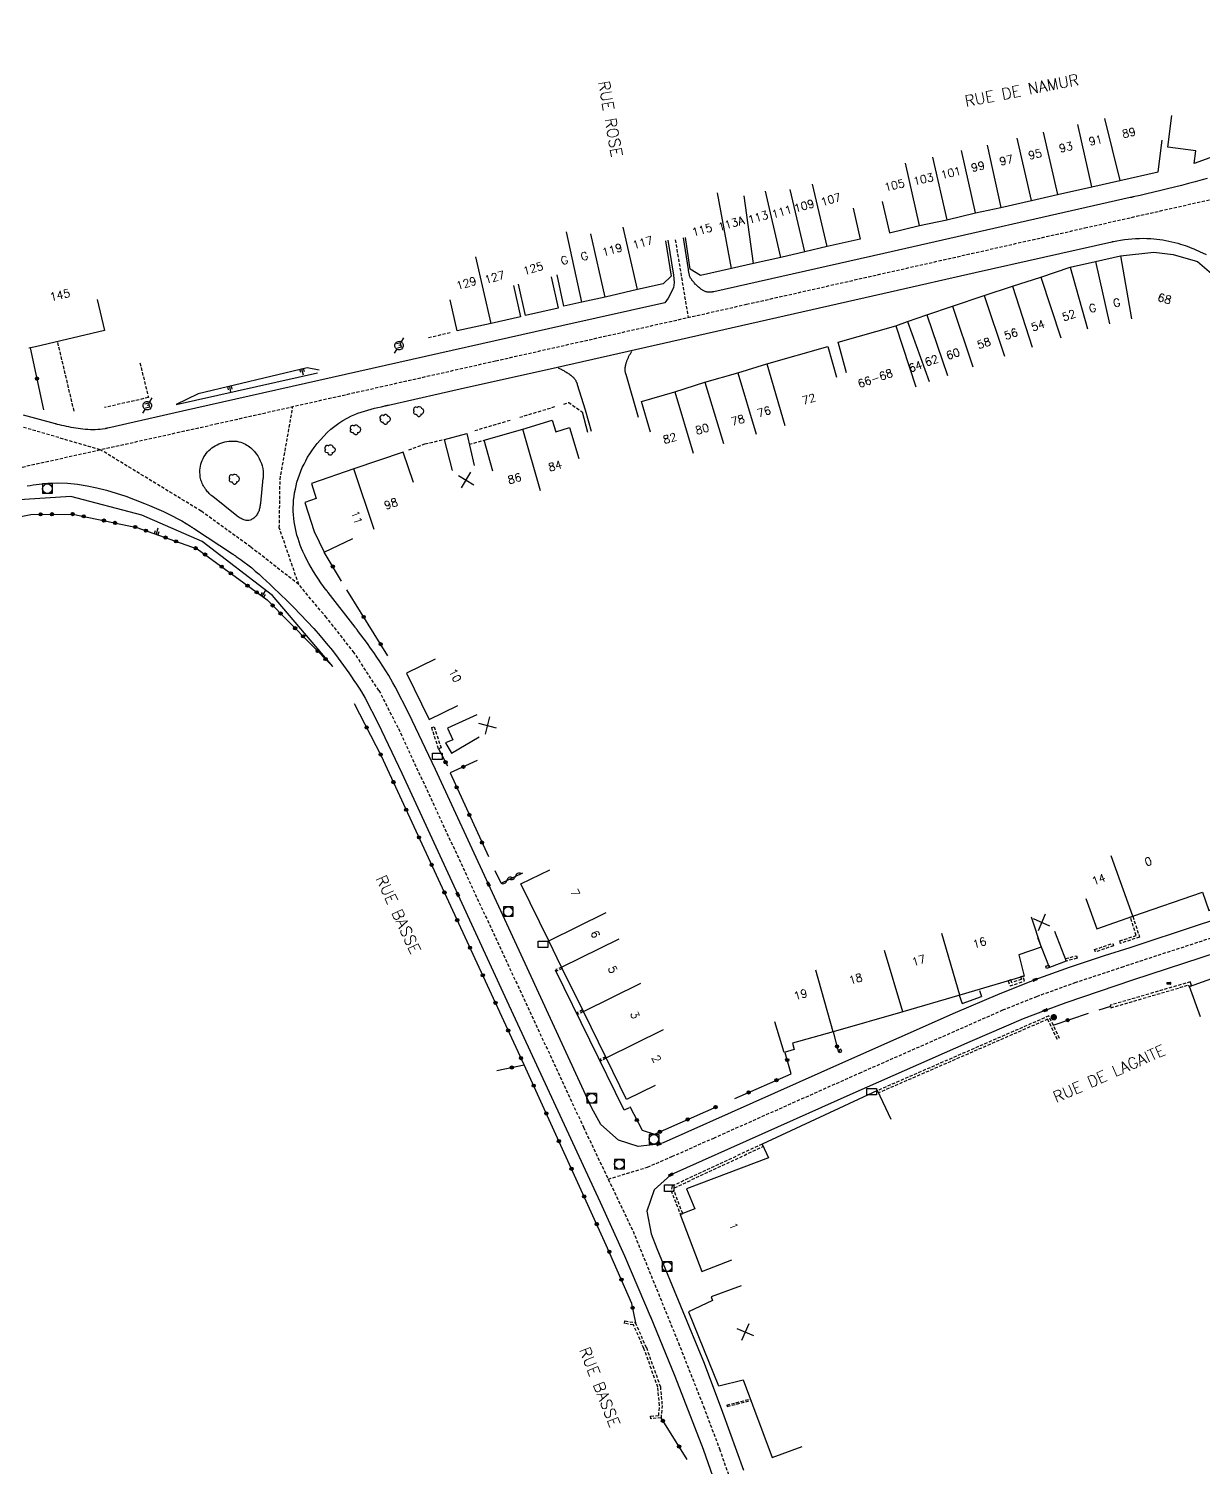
# Model space of a CAD drawing. Header units: millimetres. Extents: x 139000 to 140000, y 124000 to 124885.
# Drawn here: x 139661.7 to 139845.2, y 124202.2 to 124426.9 of the extents above; entities that cross this region are included whole.
import ezdxf
from ezdxf.enums import TextEntityAlignment as Align

# ---------------------------------------------------------------- set-up
doc = ezdxf.new("R2010")
doc.units = ezdxf.units.MM
doc.linetypes.add('DASHED', pattern=[0.75, 0.5, -0.25])
doc.layers.get('0').update_dxf_attribs({"linetype": 'CONTINUOUS'})
for name, color, linetype in [('W0001', 6, 'DASHED'), ('W0008', 7, 'CONTINUOUS'), ('W0100', 7, 'CONTINUOUS'), ('W0105', 7, 'CONTINUOUS'), ('W0112', 1, 'DASHED'), ('W0211', 2, 'CONTINUOUS'), ('W0300', 7, 'CONTINUOUS'), ('W0310', 3, 'CONTINUOUS'), ('W0322', 7, 'CONTINUOUS'), ('W0400', 7, 'CONTINUOUS'), ('W0420', 7, 'CONTINUOUS'), ('W0471', 7, 'CONTINUOUS'), ('W0989', 7, 'CONTINUOUS'), ('W0991', 7, 'CONTINUOUS'), ('W1102', 7, 'CONTINUOUS'), ('W1471', 7, 'CONTINUOUS'), ('W1473', 7, 'CONTINUOUS')]:
    doc.layers.add(name, color=color, linetype=linetype)
doc.styles.get("Standard").update_dxf_attribs({"font": 'romans.shx', "width": 0.85})

# ---------------------------------------------------------------- blocks, each defined once
blk = doc.blocks.new('t322o')
at = {"color": 0, "linetype": 'Continuous'}
for radius in [0.25, 0.15]:
    blk.add_circle((0, 0), radius, dxfattribs=at)
blk = doc.blocks.new('t310o')
at = {"color": 0, "linetype": 'Continuous'}
for centre, start, end in [((-0.5, 0.38), 216.8699, 323.1304), ((0.5, -0.37), 36.8699, 143.1303)]:
    blk.add_arc(centre, 0.625, start, end, dxfattribs=at)
blk = doc.blocks.new('T400')
for p, q in [((-0.15, 0.3), (0.15, 0.3)), ((-0.15, -0.25), (-0.15, 0.3)), ((-0.15, 0.15), (0.15, 0.15)), ((-0.15, 0), (0.15, 0)), ((0.15, 0.3), (0.15, -0.25)), ((-0.15, -0.15), (0.15, -0.15)), ((-0.15, -0.25), (-0.15, -0.3)), ((-0.15, -0.3), (0.15, -0.3)), ((0.15, -0.3), (0.15, -0.25))]:
    blk.add_line(p, q)
blk = doc.blocks.new('T420')
for p, q in [((0.75, 0.75), (-0.75, 0.75)), ((-0.75, 0.75), (-0.75, -0.75)), ((0.75, 0.75), (0.75, -0.75)), ((0.75, -0.75), (-0.75, -0.75))]:
    blk.add_line(p, q)
blk.add_ellipse((0, 0), major_axis=(-0.53, 0.53), ratio=1, start_param=3.926991, end_param=10.210176)
blk = doc.blocks.new('t991o')
at = {"color": 0, "linetype": 'Continuous'}
for p, q in [((-1, 1), (1, -1)), ((-1, -1), (1, 1))]:
    blk.add_line(p, q, dxfattribs=at)
blk = doc.blocks.new('T471')
for p, q in [((-0.333334, 0.333334), (-0.333334, -0.333334)), ((-0.333334, 0.333334), (0.333334, 0.333334)), ((-0.333334, 0), (0, 0)), ((0.500001, 0.500001), (1.000002, 1.000002)), ((-0.500001, -0.500001), (-1.000002, -1.000002)), ((-0.333334, -0.333334), (0.333334, -0.333334))]:
    blk.add_line(p, q)
blk.add_ellipse((0, 0), major_axis=(0.471405, 0.471405), ratio=1, start_param=5.4977871438, end_param=11.780972451)
blk = doc.blocks.new('T300')
for p, q in [((-0.8, 0.51), (-0.86, 0.34)), ((-0.86, 0.34), (-0.86, 0.17)), ((-0.86, 0.17), (-0.74, 0.06)), ((-0.69, 0.63), (-0.8, 0.51)), ((-0.8, -0.06), (-0.74, 0.06)), ((-0.74, 0.06), (-0.69, 0.11)), ((-0.57, 0.69), (-0.69, 0.63)), ((-0.46, 0.69), (-0.57, 0.69)), ((-0.29, 0.63), (-0.46, 0.69)), ((-0.29, 0.63), (-0.17, 0.74)), ((-0.23, 0.57), (-0.29, 0.63)), ((-0.17, 0.74), (-0.06, 0.8)), ((-0.06, 0.8), (0.06, 0.8)), ((0.06, 0.8), (0.23, 0.74)), ((0.23, 0.74), (0.34, 0.63)), ((0.34, 0.63), (0.4, 0.51)), ((0.46, 0.46), (0.34, 0.46)), ((0.4, 0.51), (0.4, 0.46)), ((0.57, 0.4), (0.46, 0.46)), ((0.57, 0.4), (0.69, 0.29)), ((0.69, 0.29), (0.74, 0.17)), ((0.74, 0.06), (0.69, -0.17)), ((0.74, 0.17), (0.74, 0.06)), ((-0.8, -0.17), (-0.8, -0.06)), ((-0.8, -0.23), (-0.8, -0.17)), ((-0.74, -0.34), (-0.8, -0.23)), ((-0.69, -0.4), (-0.74, -0.34)), ((-0.51, -0.46), (-0.69, -0.4)), ((-0.4, -0.46), (-0.51, -0.46)), ((-0.4, -0.46), (-0.34, -0.46)), ((-0.34, -0.46), (-0.34, -0.4)), ((-0.34, -0.51), (-0.34, -0.46)), ((-0.29, -0.63), (-0.34, -0.51)), ((-0.17, -0.74), (-0.29, -0.63)), ((-0.06, -0.8), (-0.17, -0.74)), ((0.06, -0.8), (-0.06, -0.8)), ((0.17, -0.74), (0.06, -0.8)), ((0.23, -0.69), (0.17, -0.74)), ((0.29, -0.46), (0.23, -0.46)), ((0.29, -0.63), (0.23, -0.69)), ((0.46, -0.4), (0.29, -0.46)), ((0.34, -0.51), (0.29, -0.63)), ((0.34, -0.51), (0.34, -0.46)), ((0.57, -0.34), (0.46, -0.4)), ((0.63, -0.29), (0.57, -0.34)), ((0.69, -0.17), (0.63, -0.29))]:
    blk.add_line(p, q)
blk = doc.blocks.new('t211o')
at = {"color": 0, "linetype": 'Continuous'}
for p, q in [((-0.29, 0.5), (-0.29, 0)), ((0, 1), (0, 0)), ((0.29, 0.5), (0.29, 0))]:
    blk.add_line(p, q, dxfattribs=at)
blk = doc.blocks.new('T1471')
at = {"color": 0, "linetype": 'Continuous', "flags": 128}
blk.add_lwpolyline([(-0.75, -0.5), (-0.75, 0.5), (0.75, 0.5), (0.75, -0.5), (-0.75, -0.5)], dxfattribs=at)
blk = doc.blocks.new('T1473')
at = {"color": 0, "linetype": 'Continuous', "const_width": 0.5, "flags": 128}
blk.add_lwpolyline([(-0.25, 0, 1), (0.25, 0, 1)], format="xyb", close=True, dxfattribs=at)

msp = doc.modelspace()

# ---------------------------------------------------------------- linework, layer by layer
at = {"layer": 'W0001'}
for points in [[(139657.77, 124357.81), (139690.94, 124365.19), (139716.61, 124370.99), (139734.64, 124375.05), (139773.84, 124383.88), (139826.67, 124395.81), (139848.62, 124400.77), (139886.16, 124414.09), (139921.83, 124427.12), (139940.89, 124428.68), (139951.11, 124429.09), (139967.5, 124428.96), (139981.75, 124428.54), (140000, 124428.36)], [(139703.89, 124340.11), (139696.38, 124345.98), (139688.64, 124351.59), (139672.89, 124361.17), (139658.27, 124365.41), (139653.66, 124367.1), (139649.44, 124369.3), (139645.66, 124372.45), (139643.27, 124375.39)], [(139716.41, 124323.56), (139712.56, 124329.45), (139708.22, 124334.96), (139703.89, 124340.11), (139700.86, 124348.96), (139700.98, 124356.53), (139702.98, 124367.91)], [(139752.24, 124247.23), (139758.36, 124249.1), (139762.19, 124250.75), (139768.71, 124253.65), (139791.48, 124263.79), (139813.88, 124273.65), (139819.18, 124275.78), (139825.15, 124277.92), (139832.45, 124280.35), (139848.27, 124285.53), (139861.44, 124289.79), (139875.05, 124294.2), (139887.63, 124298.36), (139890.6, 124299.88), (139897.69, 124305.16), (139900.68, 124307.18), (139912.44, 124316.15), (139923.64, 124327.15), (139931.49, 124330.07), (139939.38, 124332.71), (139945.7, 124334.63), (139969.75, 124341.36), (140000, 124349.49)], [(139716.41, 124323.56), (139719.46, 124317.6), (139732.09, 124290.41), (139748.37, 124255.35), (139756.11, 124239.1), (139763.2, 124221.66), (139767.13, 124211.71), (139769.61, 124205.08), (139771.39, 124200.02)]]:
    msp.add_lwpolyline(points, dxfattribs=at)
at = {"layer": 'W0001', "flags": 128}
msp.add_lwpolyline([(139762.7, 124393.97), (139764.72, 124381.82)], dxfattribs=at)
at = {"layer": 'W0008'}
for points in [[(139845.78, 124403.52), (139845, 124403.3), (139843.94, 124403.02), (139842.86, 124402.74), (139841.78, 124402.46), (139840.7, 124402.2), (139839.62, 124401.93), (139838.55, 124401.66), (139837.47, 124401.41), (139836.39, 124401.15), (139835.31, 124400.9), (139834.22, 124400.65), (139834.19, 124400.64), (139834.14, 124400.62), (139834.09, 124400.62), (139834.05, 124400.61), (139834, 124400.59), (139833.95, 124400.59), (139833.92, 124400.58), (139833.88, 124400.57), (139833.83, 124400.55), (139833.78, 124400.55), (139795.27, 124391.82), (139768.72, 124385.85), (139768.69, 124385.84), (139768.66, 124385.84), (139768.64, 124385.84), (139768.61, 124385.83), (139768.58, 124385.82), (139768.56, 124385.81), (139768.53, 124385.81), (139768.5, 124385.8), (139768.47, 124385.8), (139768.45, 124385.8), (139768.34, 124385.77), (139768.23, 124385.77), (139768.12, 124385.77), (139768.02, 124385.77), (139767.91, 124385.77), (139767.8, 124385.78), (139767.69, 124385.8), (139767.59, 124385.83), (139767.48, 124385.85), (139767.38, 124385.89), (139767.38, 124385.89), (139767.28, 124385.93), (139767.19, 124385.98), (139767.08, 124386.02), (139766.98, 124386.08), (139766.91, 124386.14), (139766.81, 124386.2), (139766.72, 124386.27), (139766.64, 124386.34), (139766.55, 124386.41), (139766.47, 124386.48), (139766.47, 124386.48), (139766.36, 124386.57), (139766.25, 124386.66), (139766.14, 124386.76), (139766.03, 124386.85), (139765.94, 124386.95), (139765.83, 124387.05), (139765.73, 124387.16), (139765.64, 124387.27), (139765.55, 124387.37), (139765.45, 124387.48), (139765.41, 124387.54), (139765.34, 124387.6), (139765.3, 124387.66), (139765.27, 124387.73), (139765.22, 124387.8), (139765.17, 124387.86), (139765.12, 124387.93), (139765.09, 124387.99), (139765.06, 124388.06), (139765.03, 124388.13), (139764.98, 124388.24), (139764.94, 124388.35), (139764.91, 124388.47), (139764.88, 124388.59), (139764.86, 124388.7), (139764.83, 124388.82), (139764.81, 124388.95), (139764.8, 124389.06), (139764.78, 124389.19), (139764.78, 124389.31), (139764, 124394.27)], [(139761.55, 124393.88), (139762.41, 124388.41), (139762.55, 124387.31), (139762.42, 124386.47), (139761.59, 124384.84), (139761.09, 124384.1), (139744.97, 124380.52), (139685.75, 124367.19), (139674.08, 124364.54), (139674.08, 124364.54), (139674.03, 124364.53), (139673.98, 124364.52), (139673.94, 124364.51), (139673.91, 124364.5), (139673.86, 124364.49), (139673.81, 124364.48), (139673.77, 124364.47), (139673.72, 124364.46), (139673.67, 124364.45), (139673.64, 124364.44), (139673.64, 124364.44), (139673.25, 124364.38), (139672.88, 124364.33), (139672.5, 124364.3), (139672.11, 124364.28), (139671.72, 124364.28), (139671.34, 124364.29), (139670.95, 124364.31), (139670.56, 124364.34), (139670.17, 124364.38), (139669.8, 124364.43), (139669.42, 124364.48), (139669.06, 124364.53), (139668.69, 124364.59), (139668.33, 124364.66), (139667.97, 124364.72), (139667.61, 124364.8), (139667.25, 124364.88), (139666.89, 124364.95), (139666.53, 124365.04), (139666.17, 124365.13), (139666.14, 124365.14), (139666.12, 124365.15), (139666.09, 124365.16), (139666.06, 124365.16), (139666.05, 124365.16), (139666.02, 124365.17), (139665.98, 124365.18), (139665.95, 124365.19), (139665.94, 124365.2), (139665.91, 124365.2), (139660.92, 124366.55)], [(139718.57, 124324.73), (139718.57, 124324.73), (139717.95, 124325.89), (139717.95, 124325.89), (139717.52, 124326.62), (139717.05, 124327.35), (139716.58, 124328.07), (139716.11, 124328.78), (139715.62, 124329.48), (139715.12, 124330.19), (139714.62, 124330.88), (139714.11, 124331.58), (139713.59, 124332.27), (139713.08, 124332.95), (139713.05, 124332.99), (139713, 124333.04), (139712.97, 124333.09), (139712.92, 124333.14), (139712.89, 124333.19), (139712.86, 124333.23), (139712.81, 124333.28), (139712.78, 124333.34), (139712.73, 124333.38), (139712.7, 124333.43), (139708.48, 124338.88), (139708.45, 124338.92), (139708.44, 124338.95), (139708.41, 124338.99), (139708.38, 124339.03), (139708.34, 124339.06), (139708.31, 124339.1), (139708.28, 124339.14), (139708.27, 124339.18), (139708.23, 124339.22), (139708.2, 124339.25), (139707.78, 124339.81), (139707.36, 124340.38), (139706.97, 124340.96), (139706.58, 124341.55), (139706.2, 124342.15), (139705.83, 124342.75), (139705.48, 124343.37), (139705.16, 124343.99), (139704.84, 124344.62), (139704.55, 124345.27), (139704.34, 124345.76), (139704.14, 124346.27), (139703.95, 124346.77), (139703.78, 124347.29), (139703.62, 124347.8), (139703.48, 124348.33), (139703.36, 124348.85), (139703.27, 124349.38), (139703.17, 124349.91), (139703.11, 124350.45), (139703.06, 124351.02), (139703.03, 124351.58), (139703.03, 124352.15), (139703.06, 124352.72), (139703.09, 124353.29), (139703.17, 124353.85), (139703.25, 124354.42), (139703.36, 124354.98), (139703.48, 124355.54), (139703.62, 124356.09), (139703.8, 124356.66), (139704, 124357.24), (139704.22, 124357.8), (139704.45, 124358.37), (139704.72, 124358.91), (139704.98, 124359.45), (139705.28, 124359.98), (139705.61, 124360.5), (139705.94, 124361.01), (139706.3, 124361.51), (139706.77, 124362.12), (139707.27, 124362.72), (139707.8, 124363.29), (139708.34, 124363.84), (139708.92, 124364.36), (139709.53, 124364.84), (139710.14, 124365.3), (139710.8, 124365.72), (139711.45, 124366.11), (139712.14, 124366.45), (139712.64, 124366.66), (139713.14, 124366.87), (139713.66, 124367.05), (139714.17, 124367.21), (139714.69, 124367.37), (139715.22, 124367.51), (139715.73, 124367.64), (139716.27, 124367.77), (139716.8, 124367.89), (139717.33, 124368.02), (139717.39, 124368.02), (139717.45, 124368.04), (139717.52, 124368.05), (139717.56, 124368.07), (139717.62, 124368.08), (139717.69, 124368.09), (139717.75, 124368.11), (139717.81, 124368.12), (139717.88, 124368.13), (139717.92, 124368.15), (139726.16, 124370), (139729.09, 124370.66), (139744.3, 124374.07), (139796.3, 124385.81), (139809.53, 124388.84), (139830.89, 124393.65), (139830.91, 124393.65), (139830.94, 124393.66), (139830.95, 124393.66), (139830.98, 124393.66), (139831.02, 124393.67), (139831.03, 124393.68), (139831.06, 124393.69), (139831.08, 124393.69), (139831.11, 124393.7), (139831.14, 124393.7), (139831.7, 124393.82), (139832.28, 124393.92), (139832.86, 124394), (139833.45, 124394.07), (139834.03, 124394.12), (139834.61, 124394.16), (139835.2, 124394.18), (139835.8, 124394.19), (139836.38, 124394.17), (139836.97, 124394.14), (139837.44, 124394.11), (139837.92, 124394.06), (139838.39, 124394.01), (139838.86, 124393.94), (139839.33, 124393.86), (139839.8, 124393.77), (139840.27, 124393.66), (139840.73, 124393.55), (139841.19, 124393.43), (139841.64, 124393.29), (139841.98, 124393.18), (139842.34, 124393.06), (139842.69, 124392.94), (139843.03, 124392.8), (139843.38, 124392.67), (139843.7, 124392.53), (139844.05, 124392.39), (139844.39, 124392.24), (139844.72, 124392.09), (139845.06, 124391.94), (139845.06, 124391.94), (139845.62, 124391.66)], [(139756.95, 124366.2), (139755.02, 124372.91), (139755.02, 124372.91), (139755, 124372.95), (139754.98, 124372.98), (139754.98, 124373.02), (139754.97, 124373.06), (139754.95, 124373.1), (139754.94, 124373.14), (139754.94, 124373.18), (139754.92, 124373.22), (139754.91, 124373.25), (139754.91, 124373.29), (139754.91, 124373.29), (139754.89, 124373.41), (139754.88, 124373.54), (139754.86, 124373.66), (139754.88, 124373.78), (139754.88, 124373.91), (139754.89, 124374.03), (139754.91, 124374.16), (139754.94, 124374.28), (139754.97, 124374.41), (139755, 124374.52), (139755.02, 124374.63), (139755.05, 124374.75), (139755.09, 124374.85), (139755.12, 124374.96), (139755.16, 124375.07), (139755.2, 124375.18), (139755.23, 124375.28), (139755.28, 124375.38), (139755.33, 124375.48), (139755.38, 124375.59), (139755.38, 124375.59), (139755.42, 124375.69), (139755.47, 124375.79), (139755.53, 124375.88), (139755.58, 124375.98), (139755.64, 124376.08), (139755.69, 124376.17), (139755.75, 124376.27), (139755.81, 124376.37), (139755.86, 124376.46), (139755.92, 124376.55)], [(139744.42, 124373.97), (139744.53, 124373.91), (139744.64, 124373.86), (139744.75, 124373.8), (139744.86, 124373.75), (139744.95, 124373.7), (139745.06, 124373.63), (139745.17, 124373.58), (139745.28, 124373.52), (139745.39, 124373.46), (139745.48, 124373.41), (139745.62, 124373.33), (139745.75, 124373.25), (139745.88, 124373.17), (139746, 124373.09), (139746.12, 124373.01), (139746.25, 124372.92), (139746.38, 124372.83), (139746.48, 124372.73), (139746.61, 124372.63), (139746.72, 124372.53), (139746.78, 124372.45), (139746.86, 124372.38), (139746.92, 124372.3), (139746.98, 124372.22), (139747.05, 124372.14), (139747.11, 124372.05), (139747.16, 124371.97), (139747.2, 124371.88), (139747.25, 124371.79), (139747.3, 124371.7), (139747.3, 124371.66), (139747.31, 124371.63), (139747.33, 124371.6), (139747.33, 124371.57), (139747.34, 124371.54), (139747.36, 124371.51), (139747.36, 124371.48), (139747.38, 124371.45), (139747.38, 124371.41), (139747.39, 124371.38), (139747.39, 124371.38), (139748.64, 124367.38), (139749.56, 124364.07)], [(139748.17, 124367.07), (139749.02, 124363.92)], [(139694.22, 124350.86), (139690.48, 124353.84), (139690.47, 124353.85), (139690.45, 124353.87), (139690.44, 124353.88), (139690.41, 124353.89), (139690.39, 124353.91), (139690.38, 124353.92), (139690.36, 124353.94), (139690.34, 124353.95), (139690.33, 124353.97), (139690.3, 124353.98), (139690.17, 124354.09), (139690.03, 124354.22), (139689.91, 124354.34), (139689.77, 124354.48), (139689.64, 124354.61), (139689.53, 124354.74), (139689.42, 124354.89), (139689.31, 124355.03), (139689.2, 124355.19), (139689.11, 124355.34), (139689, 124355.52), (139688.91, 124355.7), (139688.83, 124355.9), (139688.75, 124356.09), (139688.67, 124356.29), (139688.61, 124356.48), (139688.56, 124356.69), (139688.52, 124356.9), (139688.48, 124357.1), (139688.47, 124357.31), (139688.45, 124357.62), (139688.45, 124357.95), (139688.48, 124358.27), (139688.53, 124358.58), (139688.61, 124358.89), (139688.7, 124359.2), (139688.81, 124359.49), (139688.95, 124359.78), (139689.09, 124360.06), (139689.27, 124360.34), (139689.45, 124360.59), (139689.66, 124360.83), (139689.86, 124361.05), (139690.09, 124361.26), (139690.34, 124361.45), (139690.59, 124361.63), (139690.86, 124361.8), (139691.14, 124361.95), (139691.42, 124362.09), (139691.72, 124362.2), (139691.72, 124362.2), (139692.02, 124362.3), (139692.33, 124362.38), (139692.64, 124362.45), (139692.97, 124362.5), (139693.28, 124362.52), (139693.61, 124362.52), (139693.92, 124362.52), (139694.23, 124362.48), (139694.55, 124362.41), (139694.86, 124362.33), (139694.86, 124362.33), (139695.09, 124362.24), (139695.33, 124362.14), (139695.56, 124362.03), (139695.78, 124361.9), (139696, 124361.76), (139696.22, 124361.6), (139696.42, 124361.44), (139696.61, 124361.26), (139696.8, 124361.07), (139696.97, 124360.88), (139697.23, 124360.54), (139697.48, 124360.19), (139697.7, 124359.82), (139697.89, 124359.43), (139698.05, 124359.04), (139698.17, 124358.63), (139698.27, 124358.22), (139698.33, 124357.8), (139698.34, 124357.39), (139698.33, 124356.97), (139698.33, 124356.95), (139698.33, 124356.92), (139698.33, 124356.89), (139698.31, 124356.87), (139698.31, 124356.84), (139698.31, 124356.81), (139698.31, 124356.78), (139698.31, 124356.76), (139698.31, 124356.73), (139698.3, 124356.7), (139697.91, 124352.81), (139697.91, 124352.77), (139697.91, 124352.73), (139697.89, 124352.7), (139697.89, 124352.67), (139697.89, 124352.63), (139697.89, 124352.59), (139697.88, 124352.56), (139697.88, 124352.53), (139697.88, 124352.49), (139697.86, 124352.45), (139697.84, 124352.3), (139697.81, 124352.15), (139697.78, 124351.99), (139697.73, 124351.84), (139697.69, 124351.69), (139697.64, 124351.54), (139697.58, 124351.39), (139697.5, 124351.25), (139697.42, 124351.11), (139697.34, 124350.98), (139697.34, 124350.98), (139697.23, 124350.84), (139697.12, 124350.72), (139697, 124350.6), (139696.86, 124350.49), (139696.73, 124350.39), (139696.58, 124350.3), (139696.44, 124350.23), (139696.28, 124350.18), (139696.12, 124350.13), (139695.97, 124350.11), (139695.81, 124350.11), (139695.66, 124350.12), (139695.5, 124350.16), (139695.34, 124350.2), (139695.19, 124350.25), (139695.03, 124350.32), (139694.89, 124350.4), (139694.75, 124350.48), (139694.61, 124350.57), (139694.47, 124350.66), (139694.47, 124350.66), (139694.45, 124350.68), (139694.42, 124350.7), (139694.39, 124350.72), (139694.38, 124350.74), (139694.34, 124350.76), (139694.33, 124350.78), (139694.3, 124350.8), (139694.28, 124350.82), (139694.25, 124350.84), (139694.22, 124350.86), (139694.22, 124350.86)], [(139661.48, 124355.51), (139661.95, 124355.59), (139662.41, 124355.67), (139662.86, 124355.74), (139663.33, 124355.8), (139663.78, 124355.86), (139664.23, 124355.91), (139664.7, 124355.95), (139666.23, 124356), (139667.78, 124355.95), (139669.31, 124355.79), (139670.84, 124355.55), (139672.36, 124355.23), (139673.88, 124354.84), (139675.39, 124354.39), (139676.88, 124353.89), (139678.36, 124353.35), (139679.81, 124352.78), (139680.56, 124352.48), (139681.3, 124352.16), (139682.03, 124351.84), (139682.77, 124351.51), (139683.48, 124351.16), (139684.2, 124350.8), (139684.91, 124350.44), (139685.61, 124350.05), (139686.3, 124349.64), (139686.97, 124349.22), (139687.03, 124349.18), (139687.09, 124349.13), (139687.16, 124349.09), (139687.23, 124349.05), (139687.3, 124349.01), (139687.36, 124348.96), (139687.42, 124348.92), (139687.48, 124348.88), (139687.55, 124348.84), (139687.61, 124348.79), (139687.61, 124348.79), (139693.52, 124344.91), (139693.58, 124344.87), (139693.64, 124344.83), (139693.7, 124344.79), (139693.77, 124344.74), (139693.83, 124344.7), (139693.89, 124344.66), (139693.95, 124344.62), (139694.02, 124344.58), (139694.08, 124344.54), (139694.14, 124344.5), (139694.75, 124344.07), (139695.36, 124343.62), (139695.95, 124343.16), (139696.55, 124342.7), (139697.11, 124342.21), (139697.69, 124341.72), (139698.25, 124341.21), (139698.81, 124340.7), (139699.36, 124340.19), (139699.91, 124339.67), (139701, 124338.63), (139702.08, 124337.58), (139703.14, 124336.52), (139704.19, 124335.44), (139705.22, 124334.34), (139706.23, 124333.23), (139707.23, 124332.11), (139708.2, 124330.96), (139709.14, 124329.8), (139710.06, 124328.61), (139710.48, 124328.04), (139710.89, 124327.46), (139711.31, 124326.88), (139711.72, 124326.3), (139712.12, 124325.71), (139712.52, 124325.12), (139712.92, 124324.53), (139713.31, 124323.94), (139713.7, 124323.34), (139714.25, 124322.38)], [(139884.78, 124300), (139844.4, 124286.88), (139833.7, 124283.36), (139829.73, 124282.11), (139824.23, 124280.28), (139818.88, 124278.38), (139813.04, 124276.02), (139806.43, 124273.2), (139788.83, 124265.37), (139760.83, 124252.91), (139760.11, 124252.7), (139756.93, 124252.31), (139753.83, 124253.31), (139751.06, 124255.74), (139749.63, 124258.42), (139739.56, 124280.22), (139733.52, 124293.28), (139725.23, 124311.21), (139721.11, 124319.95), (139718.94, 124324.13), (139718.57, 124324.73)], [(139714.25, 124322.38), (139716.3, 124318.42), (139720.01, 124310.62), (139728.74, 124291.7), (139736.4, 124275.07), (139750.99, 124243.61), (139754.76, 124235.26), (139758.93, 124225.44)], [(139850.24, 124283.55), (139834.11, 124278.29), (139823.73, 124274.76), (139820.5, 124273.59), (139817.03, 124272.27), (139808.73, 124268.67), (139790.46, 124260.6), (139762.03, 124247.91), (139759.42, 124245.54), (139758.29, 124242.25), (139758.93, 124238.68), (139759.83, 124236.41), (139767.21, 124218.46), (139770.1, 124210.83), (139773.39, 124201.75)], [(139758.78, 124225.88), (139762.65, 124216.46), (139767.05, 124205.07), (139770.07, 124196.43), (139777.11, 124172.59), (139780.4, 124160.94), (139782.83, 124151.53), (139784.69, 124143.59), (139789.46, 124119.67), (139792.78, 124103.19), (139794.63, 124094.83), (139796.5, 124088.48), (139799.14, 124081.51), (139806.33, 124062.83), (139813.37, 124044.43), (139815.84, 124037.89), (139817.87, 124031.24), (139818.87, 124026.7), (139819.67, 124020.73), (139819.72, 124020.89), (139819.99, 124013.18), (139819.62, 124007.09), (139818.36, 124000.03), (139818.36, 124000)]]:
    msp.add_lwpolyline(points, dxfattribs=at)
at = {"layer": 'W0100'}
for points in [[(139860, 124417.18), (139861.75, 124412.5), (139853.41, 124409.37), (139843.75, 124405.89), (139844, 124407.88), (139839.64, 124408.41), (139840.25, 124413.38)], [(139795.02, 124399.94), (139796.16, 124395.07), (139800.86, 124396.17), (139805.11, 124397.09), (139809.62, 124398.16), (139813.58, 124398.99), (139818.33, 124400.11), (139822.39, 124401.02), (139827.77, 124402.22), (139832.16, 124403.2), (139838.16, 124404.55), (139838.77, 124409.51)], [(139790.5, 124398.92), (139791.58, 124394.04), (139786.41, 124392.9), (139782.95, 124392.08), (139779.2, 124391.2), (139774.95, 124390.24), (139771.47, 124389.47), (139766.67, 124388.4), (139765.06, 124389.38), (139764.3, 124394.31)], [(139761.19, 124393.82), (139762.05, 124388.26), (139760.84, 124387.09), (139756.8, 124386.18), (139751.75, 124385), (139748.11, 124384.2), (139745.3, 124383.59), (139744.25, 124388.48)], [(139789.48, 124373.17), (139788.14, 124377.98), (139797.16, 124380.51), (139798.97, 124381.21), (139802.02, 124382.25), (139806, 124383.59), (139810.97, 124385.27), (139815.38, 124386.72), (139819.83, 124388.13), (139824.42, 124389.68), (139828.34, 124390.57), (139832.28, 124391.47), (139837.45, 124392.05), (139840.48, 124391.66), (139844.31, 124390.56), (139848.66, 124386.8), (139851.52, 124383.59), (139847.8, 124380.26)], [(139737.42, 124386.82), (139738.53, 124381.95), (139733.97, 124380.9), (139728.62, 124379.72), (139727.55, 124384.6)], [(139743.31, 124388.16), (139744.41, 124383.27), (139739.3, 124382.13), (139738.22, 124387.02)], [(139672.38, 124384.63), (139673.53, 124379.77), (139662.78, 124377.24), (139661.72, 124377.01)], [(139758.83, 124363.89), (139757.42, 124368.69), (139762.62, 124370.22), (139767.34, 124371.7), (139772.47, 124373.2), (139777, 124374.56), (139786.52, 124377.29), (139787.89, 124372.48)], [(139734.23, 124357.84), (139732.86, 124362.65), (139738.88, 124364.37), (139743.5, 124365.8), (139744.05, 124363.98), (139746.2, 124364.62), (139747.62, 124359.82)], [(139727.91, 124357.94), (139726.66, 124362.78), (139730.14, 124363.68), (139731.27, 124358.69)], [(139721.81, 124356.05), (139720.2, 124360.78), (139712.48, 124358.16), (139705.86, 124355.91), (139706.64, 124353.55), (139704.83, 124352.94), (139706.31, 124348.39), (139707.84, 124345.18), (139712.36, 124347.32)], [(139725.19, 124328.45), (139720.7, 124326.24), (139724.26, 124319.02), (139728.74, 124321.23)], [(139731.69, 124319.75), (139727.13, 124317.69), (139727.96, 124315.86), (139726.84, 124315.36), (139727.75, 124313.79), (139732.07, 124316.3)], [(139759.58, 124261.88), (139755.1, 124259.67), (139751.9, 124266.16), (139748.35, 124273.43), (139744.96, 124280.34), (139742.94, 124284.45), (139738.61, 124293.34), (139743.1, 124295.53)], [(139826.86, 124291.04), (139828.54, 124286.32), (139834.17, 124288.33), (139845.07, 124292.06), (139846.07, 124289.17), (139849.77, 124290.4), (139848.18, 124295.15)], [(139818.28, 124288.19), (139819.84, 124283.44), (139816.35, 124282.29), (139817.22, 124278.91), (139807.17, 124275.98), (139798.23, 124273.36), (139787.38, 124270.26), (139781.03, 124268.45), (139781.3, 124267.49), (139779.7, 124267), (139778.24, 124271.79)], [(139821.97, 124285.95), (139823.79, 124281.29), (139821.16, 124280.27), (139819.35, 124284.93)], [(139844.74, 124272.6), (139843.05, 124277.31), (139863.65, 124284.69), (139865.34, 124279.99)], [(139796.42, 124256.53), (139794.31, 124261.07), (139776.27, 124252.69), (139777.29, 124250.55), (139764.47, 124245.72), (139765.74, 124242.6), (139763.48, 124241.71), (139766.88, 124232.82), (139771.55, 124234.61)], [(139773.02, 124230.58), (139768.34, 124228.83), (139768.55, 124228.27), (139764.8, 124226.49), (139769.48, 124214.94)], [(139769.53, 124214.93), (139773.31, 124215.87), (139777.85, 124203.74), (139782.53, 124205.49)]]:
    msp.add_lwpolyline(points, dxfattribs=at)
at = {"layer": 'W0105'}
for p, q in [((139754.74, 124258.01), (139744.01, 124279.88)), ((139810.21, 124276.72), (139810.56, 124275.76)), ((139807.07, 124275.94), (139807.54, 124274.66)), ((139807.54, 124274.66), (139810.56, 124275.76)), ((139755.5, 124258.38), (139754.74, 124258.01))]:
    msp.add_line(p, q, dxfattribs=at)
at = {"layer": 'W0112'}
for p, q in [((139724.66, 124317.78), (139725.04, 124317.9)), ((139725.74, 124314.46), (139724.66, 124317.78)), ((139834.18, 124288.28), (139835.22, 124285.05)), ((139831.17, 124283.68), (139828.33, 124282.71)), ((139835.22, 124285.05), (139832.26, 124284.05)), ((139823.79, 124281.29), (139823.68, 124281.67)), ((139825.47, 124281.73), (139823.79, 124281.29)), ((139828.33, 124282.71), (139828.2, 124283.09)), ((139745.07, 124280.12), (139744.18, 124279.71)), ((139817.26, 124278.18), (139817.04, 124278.92)), ((139820.68, 124280.14), (139820.58, 124280.52)), ((139821.17, 124280.27), (139820.68, 124280.14)), ((139843.17, 124278.04), (139830.64, 124274.38)), ((139843.34, 124277.45), (139843.17, 124278.04)), ((139748.33, 124273.41), (139747.47, 124272.96)), ((139788.75, 124267.15), (139788.59, 124267.51)), ((139751.88, 124266.12), (139751.04, 124265.68)), ((139788.43, 124267.01), (139788.75, 124267.15)), ((139762.06, 124245.45), (139763.5, 124241.71)), ((139770.74, 124211.94), (139774.45, 124212.88)), ((139760.49, 124209.93), (139758.89, 124209.81))]:
    msp.add_line(p, q, dxfattribs=at)
for points in [[(139668.8, 124367.2), (139666.23, 124378.05)], [(139727.56, 124379.44), (139723.92, 124378.57)], [(139679.09, 124374.73), (139680.41, 124369.31), (139673.56, 124367.76)], [(139738.41, 124366.23), (139743.94, 124367.91)], [(139745.28, 124368.3), (139746.06, 124368.55), (139748.17, 124367.07)], [(139731.41, 124364.15), (139736.91, 124365.8)], [(139721.08, 124361.15), (139723.61, 124362.09), (139726.66, 124362.78)], [(139730.52, 124362.02), (139732.86, 124362.65)], [(139725.04, 124317.9), (139726.12, 124314.58), (139725.74, 124314.46)], [(139834.72, 124285.3), (139833.8, 124288.16), (139834.18, 124288.28)], [(139828.2, 124283.09), (139831.04, 124284.06), (139831.17, 124283.68)], [(139832.26, 124284.05), (139832.14, 124284.43), (139834.72, 124285.3)], [(139823.68, 124281.67), (139825.37, 124282.12), (139825.47, 124281.73)], [(139744.96, 124280.36), (139744.06, 124279.95), (139744.18, 124279.71)], [(139817.04, 124278.92), (139816.66, 124278.81), (139816.77, 124278.44), (139815.26, 124277.91)], [(139820.58, 124280.52), (139821.06, 124280.65), (139821.17, 124280.27)], [(139815.26, 124277.91), (139815.11, 124278.35), (139814.73, 124278.22)], [(139814.73, 124278.22), (139815.01, 124277.4), (139817.26, 124278.18)], [(139830.64, 124274.38), (139830.75, 124274), (139842.9, 124277.55)], [(139842.9, 124277.55), (139842.95, 124277.34), (139843.34, 124277.45)], [(139748.22, 124273.65), (139747.37, 124273.2), (139747.47, 124272.96)], [(139822.75, 124269.22), (139821.07, 124272.72), (139794.29, 124261.06)], [(139822.39, 124269.04), (139820.87, 124272.2), (139794.45, 124260.7)], [(139788.59, 124267.51), (139788.27, 124267.38), (139788.43, 124267.01)], [(139751.81, 124266.35), (139750.97, 124265.9), (139751.04, 124265.68)], [(139776.26, 124252.69), (139762.24, 124246.16), (139762.06, 124245.45)], [(139762.58, 124245.88), (139776.43, 124252.33), (139776.26, 124252.69)], [(139763.5, 124241.71), (139763.87, 124241.85), (139762.48, 124245.47), (139762.58, 124245.88)], [(139756.16, 124224.46), (139754.78, 124224.69), (139754.85, 124225.09)], [(139754.85, 124225.09), (139756.43, 124224.82), (139758.19, 124220.93), (139760.38, 124214.8), (139760.65, 124211.89), (139760.49, 124209.93)], [(139758.89, 124209.81), (139758.86, 124210.21), (139760.12, 124210.3), (139760.25, 124211.89), (139759.98, 124214.72), (139757.82, 124220.78), (139756.16, 124224.46)], [(139770.74, 124211.94), (139770.83, 124211.73), (139774.54, 124212.67)]]:
    msp.add_lwpolyline(points, dxfattribs=at)
at = {"layer": 'W0211'}
for points in [[(139707.1, 124373.59), (139705.19, 124373.97), (139688.17, 124369.89), (139684.72, 124368.24), (139706.83, 124373.18)], [(139709.22, 124327.32), (139699.8, 124338.4), (139688.81, 124346.81), (139679.38, 124350.92), (139668.3, 124353.87), (139659.45, 124353.31), (139638.7, 124348.63), (139625.89, 124344.88), (139597.72, 124338.85), (139595.95, 124337.5)]]:
    msp.add_lwpolyline(points, dxfattribs=at)
at = {"layer": 'W0310'}
msp.add_line((139735.49, 124293.45), (139738.89, 124295.08), dxfattribs=at)
at = {"layer": 'W0322'}
for p, q in [((139725.74, 124314.46), (139727.12, 124311.8)), ((139735.49, 124293.45), (139734.56, 124295.39)), ((139821.76, 124271.29), (139827.24, 124273.16)), ((139830.68, 124274.21), (139828.89, 124273.62)), ((139787.38, 124270.26), (139788.22, 124266.99)), ((139734.84, 124264.19), (139739.11, 124265.07)), ((139764.58, 124203.44), (139760.49, 124209.93))]:
    msp.add_line(p, q, dxfattribs=at)
for points in [[(139664.05, 124367.39), (139661.97, 124377.07)], [(139710.59, 124340.64), (139707.84, 124345.18)], [(139717.83, 124328.95), (139711.39, 124339.28)], [(139756.54, 124224.8), (139755.92, 124227.82), (139751.94, 124236.93), (139739.11, 124265.07), (139716.8, 124313.31), (139712.6, 124321.49)], [(139731.77, 124312.62), (139727.53, 124310.68), (139733.52, 124297.65)], [(139772, 124259.81), (139780.83, 124263.69), (139779.86, 124266.98)], [(139755.63, 124258.57), (139757.52, 124254.87), (139759.46, 124254.25), (139769.23, 124258.58)]]:
    msp.add_lwpolyline(points, dxfattribs=at)
at = {"layer": 'W0322', "flags": 128}
msp.add_lwpolyline([(139582.06, 124309.26), (139579.34, 124316.28), (139577.45, 124324.29), (139575.34, 124333.25), (139642.47, 124347.07), (139662.03, 124351.06), (139668.59, 124351.11), (139678.6, 124349.03), (139688.05, 124345.69), (139698.95, 124337.7), (139709.23, 124327.32)], dxfattribs=at)
at = {"layer": 'W1102'}
for p, q in [((139834.17, 124288.33), (139830.81, 124297.75)), ((139742.94, 124284.45), (139751.9, 124288.87)), ((139807.17, 124275.98), (139804.37, 124285.58)), ((139744.96, 124280.34), (139753.94, 124284.75)), ((139798.23, 124273.36), (139795.41, 124282.95)), ((139787.38, 124270.26), (139784.64, 124279.87)), ((139748.35, 124273.43), (139757.34, 124277.82)), ((139751.9, 124266.16), (139760.87, 124270.58))]:
    msp.add_line(p, q, dxfattribs=at)
for points in [[(139827.77, 124402.22), (139825.58, 124411.98)], [(139829.78, 124412.92), (139832.16, 124403.2)], [(139818.33, 124400.11), (139816.09, 124409.85)], [(139820.2, 124410.78), (139822.39, 124401.02)], [(139802.89, 124406.84), (139805.11, 124397.09)], [(139809.62, 124398.16), (139807.44, 124407.92)], [(139811.41, 124408.75), (139813.58, 124398.99)], [(139800.86, 124396.17), (139798.67, 124405.93)], [(139786.41, 124392.9), (139784.17, 124402.65)], [(139771.47, 124389.47), (139769.3, 124401.29)], [(139774.95, 124390.24), (139773.47, 124400.81)], [(139779.2, 124391.2), (139776.82, 124401.57)], [(139782.95, 124392.08), (139780.66, 124401.81)], [(139756.8, 124386.18), (139754.56, 124395.92)], [(139748.11, 124384.2), (139745.71, 124395.21)], [(139751.75, 124385), (139749.5, 124394.87)], [(139733.97, 124380.9), (139731.56, 124391.3)], [(139832.28, 124391.47), (139833.95, 124381.59)], [(139824.42, 124389.68), (139827.12, 124380.04)], [(139828.34, 124390.57), (139830.56, 124380.81)], [(139815.38, 124386.72), (139818.44, 124377.2)], [(139819.83, 124388.13), (139822.94, 124378.62)], [(139810.97, 124385.27), (139814.12, 124375.78)], [(139802.02, 124382.25), (139805.22, 124372.78)], [(139806, 124383.59), (139809.2, 124374.12)], [(139797.16, 124380.51), (139800.31, 124371.01)], [(139798.97, 124381.21), (139802.39, 124371.81)], [(139772.47, 124373.2), (139775.33, 124363.62)], [(139777, 124374.56), (139779.81, 124364.97)], [(139767.34, 124371.7), (139770.25, 124362.13)], [(139762.62, 124370.22), (139765.53, 124360.65)], [(139741.67, 124354.77), (139738.88, 124364.37)], [(139715.66, 124348.68), (139712.48, 124358.16)]]:
    msp.add_lwpolyline(points, dxfattribs=at)

# ---------------------------------------------------------------- block references
at = {"layer": 'W0211'}
for p, rotation in [((139704.37, 124373.77), 193.9384202352381), ((139693.12, 124371.08), 190.9356810409336), ((139681.61, 124347.96), 343.8201236538447), ((139698.15, 124338.28), 328.5681027796022)]:
    msp.add_blockref('t211o', p, dxfattribs=dict(at, rotation=rotation))
at = {"layer": 'W0300'}
for p in [(139717.44, 124365.9), (139722.66, 124367.13), (139712.8, 124364.27), (139708.82, 124361.13), (139693.87, 124356.56)]:
    msp.add_blockref('T300', p, dxfattribs=at)
at = {"layer": 'W0310', "rotation": 25.66785862034808}
for p in [(139736.39, 124293.88), (139737.74, 124294.53)]:
    msp.add_blockref('t310o', p, dxfattribs=at)
at = {"layer": 'W0322'}
for p, rotation in [((139663, 124372.28), 102.1167052848892), ((139663.57, 124351.07), 180.40946686654), ((139665.34, 124351.09), 0.4094668665399683), ((139668.57, 124351.11), 180.40946686654), ((139670.3, 124350.76), 348.2927577108804), ((139673.46, 124350.1), 168.2927577108804), ((139675.2, 124349.74), 348.2927577108804), ((139678.36, 124349.09), 168.2927577108804), ((139680.03, 124348.52), 340.5253334394678), ((139683.08, 124347.44), 160.5253334394678), ((139684.75, 124346.85), 340.5253334394678), ((139687.79, 124345.78), 160.5253334394678), ((139689.26, 124344.8), 323.7655716482522), ((139691.86, 124342.89), 143.7655716482522), ((139693.29, 124341.85), 323.7655716482522), ((139695.9, 124339.93), 143.7655716482522), ((139697.32, 124338.89), 323.7655716482522), ((139699.81, 124336.83), 134.6966008823466), ((139701.05, 124335.58), 314.6966008823466), ((139714.04, 124335.04), 121.9350192787848), ((139703.32, 124333.28), 134.6966008823466), ((139704.57, 124332.02), 314.6966008823466), ((139716.68, 124330.79), 121.9350192787848), ((139706.84, 124329.73), 134.6966008823466), ((139708.08, 124328.47), 314.6966008823466), ((139714.51, 124317.78), 117.1754982889915), ((139716.68, 124313.56), 117.1754982889915), ((139726.83, 124312.35), 297.4454199760517), ((139729.61, 124311.63), 204.6016348660715), ((139718.68, 124309.25), 114.8136579636982), ((139728.56, 124308.44), 294.6738621617855), ((139720.67, 124304.94), 114.8136579636982), ((139730.54, 124304.12), 294.6738621617855), ((139722.67, 124300.63), 114.8136579636982), ((139732.52, 124299.8), 294.6738621617855), ((139724.66, 124296.32), 114.8136579636982), ((139726.65, 124292.01), 114.8136579636982), ((139728.65, 124287.69), 114.8136579636982), ((139730.64, 124283.38), 114.8136579636982), ((139732.64, 124279.07), 114.8136579636982), ((139734.63, 124274.76), 114.8136579636982), ((139824.01, 124272.06), 18.85444585181977), ((139736.62, 124270.45), 114.8136579636982), ((139787.97, 124267.96), 284.4439182827393), ((139738.61, 124266.14), 114.8136579636982), ((139780.2, 124265.84), 106.2809514731674), ((139737.17, 124264.67), 11.78227385912666), ((139740.59, 124261.82), 114.5206860626432), ((139774.17, 124260.77), 23.76042532507369), ((139778.52, 124262.68), 23.76042532507369), ((139769, 124258.48), 23.8873955782269), ((139742.56, 124257.49), 114.5206860626432), ((139756.71, 124256.46), 296.9411462395882), ((139764.65, 124256.55), 23.8873955782269), ((139760.31, 124254.63), 23.8873955782269), ((139744.53, 124253.17), 114.5206860626432), ((139746.51, 124248.85), 114.5206860626432), ((139748.48, 124244.53), 114.5206860626432), ((139750.45, 124240.21), 114.5206860626432), ((139752.4, 124235.88), 113.5618524292032), ((139754.3, 124231.53), 113.5618524292032), ((139756.06, 124227.13), 101.641673561444), ((139760.78, 124209.47), 122.2214811469614), ((139763.31, 124205.45), 122.2214811469614)]:
    msp.add_blockref('t322o', p, dxfattribs=dict(at, rotation=rotation))
msp.add_blockref('t322o', (139709.22, 124342.91), dxfattribs=at)
at = {"layer": 'W0400'}
for p, rotation in [((139733.52, 124293.28), 204.7974548339843), ((139728.74, 124291.7), 24.78512573242186), ((139818.88, 124278.38), 289.5798645019531), ((139839.83, 124277.81), 90), ((139820.5, 124273.59), 109.9349975593173), ((139760.11, 124252.7), 286.1163787841796), ((139762.03, 124247.91), 114.0526123045645)]:
    msp.add_blockref('T400', p, dxfattribs=dict(at, rotation=rotation))
at = {"layer": 'W0420'}
for p in [(139664.63, 124355.07), (139736.61, 124289), (139749.66, 124259.85), (139759.37, 124253.45), (139753.97, 124249.56), (139761.42, 124233.56)]:
    msp.add_blockref('T420', p, dxfattribs=at)
at = {"layer": 'W0471'}
for p, rotation in [((139719.55, 124377.44), 192.6733665119248), ((139680.23, 124368.05), 192.7841718729279)]:
    msp.add_blockref('T471', p, dxfattribs=dict(at, rotation=rotation))
at = {"layer": 'W0991'}
for p, rotation in [((139730.04, 124356.42), 14.4583575312077), ((139733.35, 124318.09), 300.1578862945228), ((139819.94, 124287.3), 201.2494678060646), ((139773.63, 124223.34), 292.0340647141786)]:
    msp.add_blockref('t991o', p, dxfattribs=dict(at, rotation=rotation))
at = {"layer": 'W1471'}
for p in [(139725.56, 124313.28), (139742.03, 124283.91), (139793.4, 124260.88), (139761.76, 124245.82)]:
    msp.add_blockref('T1471', p, dxfattribs=at)
at = {"layer": 'W1473'}
msp.add_blockref('T1473', (139821.84, 124272.51), dxfattribs=at)

# ---------------------------------------------------------------- texts
at = {"layer": 'W0989'}
for s, rotation, p in [('RUE ROSE', 280, (139752.58, 124412.85)), ('RUE DE NAMUR', 11, (139816.83, 124417.3)), ('RUE BASSE', 294.9184, (139719.46, 124288.58)), ('RUE DE LAGAITE', 23.7408, (139830.48, 124263.72)), ('RUE BASSE', 291.5208, (139750.92, 124214.77))]:
    msp.add_text(s, height=1.75, rotation=rotation, dxfattribs=at).set_placement(p, align=Align.MIDDLE)
at = {"layer": 'W0991'}
for s, rotation, p in [('89', 13, (139833.57, 124410.69)), ('93', 13, (139823.73, 124408.44)), ('91', 13, (139828.36, 124409.5)), ('97', 13, (139814.42, 124406.4)), ('95', 13, (139818.91, 124407.32)), ('101', 13, (139805.76, 124404.42)), ('99', 13, (139809.99, 124405.41)), ('105', 13, (139796.95, 124402.49)), ('103', 13, (139801.47, 124403.43)), ('109', 16, (139782.84, 124399.27)), ('107', 16, (139787.01, 124400.26)), ('113', 16, (139775.64, 124397.48)), ('111', 16, (139779.34, 124398.34)), ('115', 16, (139766.89, 124395.5)), ('113A', 16, (139771.42, 124396.49)), ('117', 16, (139757.61, 124393.52)), ('G', 16, (139745.39, 124390.75)), ('G', 16, (139748.5, 124391.41)), ('119', 16, (139752.85, 124392.4)), ('127', 16, (139734.49, 124388.11)), ('125', 16, (139740.5, 124389.49)), ('129', 16, (139730.07, 124387.18)), ('145', 13, (139666.59, 124385.33)), ('G', 12, (139831.66, 124384.14)), ('68', 344, (139839.15, 124384.76)), ('52', 19, (139824.19, 124382.16)), ('G', 12, (139827.89, 124383.29)), ('56', 19, (139815.14, 124379.26)), ('54', 19, (139819.37, 124380.58)), ('58', 19, (139810.92, 124377.81)), ('62', 19, (139802.73, 124375.1)), ('60', 19, (139806.09, 124376.15)), ('66-68', 19, (139793.94, 124372.32)), ('64', 19, (139800.22, 124374.17)), ('72', 16, (139783.57, 124369.09)), ('78', 16, (139772.47, 124365.79)), ('76', 16, (139776.57, 124367.11)), ('80', 16, (139766.92, 124364.4)), ('82', 16, (139761.86, 124362.95)), ('86', 16, (139737.6, 124356.67)), ('84', 16, (139743.94, 124358.66)), ('98', 19, (139718.3, 124352.74)), ('11', 288, (139712.96, 124350.6)), ('10', 296.2336, (139728.32, 124325.92)), ('0', 18.864, (139836.59, 124296.85)), ('14', 19.6179, (139828.84, 124294.07)), ('7', 295.9498, (139747.07, 124291.96)), ('6', 296.2616, (139750.23, 124285.49)), ('16', 16.2689, (139810.23, 124284.17)), ('17', 16.342, (139800.73, 124281.39)), ('5', 296.1547, (139752.94, 124279.97)), ('18', 15.9473, (139790.88, 124278.54)), ('19', 15.9385, (139782.28, 124276.08)), ('3', 296.0046, (139756.42, 124272.87)), ('2', 296.2149, (139759.78, 124266.01)), ('1', 290.8957, (139771.84, 124239.88))]:
    msp.add_text(s, height=1.25, rotation=rotation, dxfattribs=at).set_placement(p, align=Align.MIDDLE)

doc.saveas('drawing.dxf')
